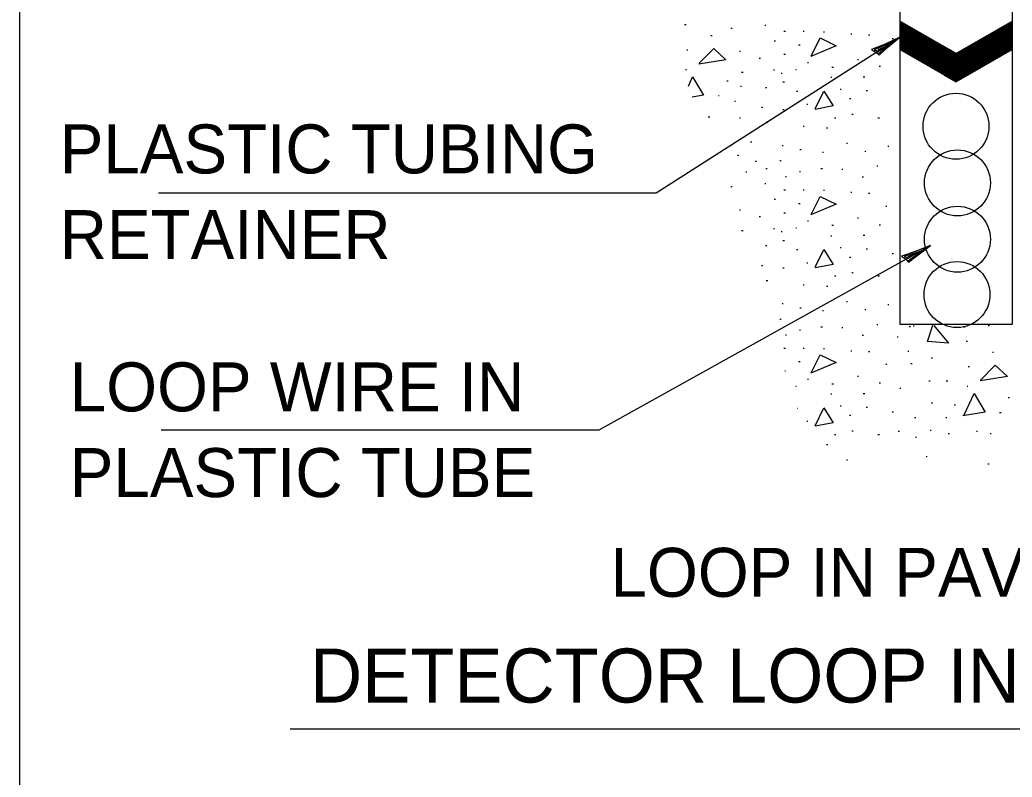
# Model space of a CAD drawing. Extents: x 17216 to 18874, y 6612 to 8544.
# Drawn here: x 18551.35 to 18591.9, y 8161.35 to 8192.27 of the extents above; entities that cross this region are included whole.
import ezdxf

# ---------------------------------------------------------------- set-up
doc = ezdxf.new("R2010")
doc.units = 0
for name, color, linetype in [('Design_EX_Roadway Notes', 7, 'Continuous'), ('Removal_Items', 7, 'Continuous'), ('Sheets_General Details', 7, 'Continuous'), ('Signals_PR_Detector Loop', 7, 'Continuous')]:
    doc.layers.add(name, color=color, linetype=linetype)

msp = doc.modelspace()

# ---------------------------------------------------------------- linework, layer by layer
at = {"layer": 'Design_EX_Roadway Notes'}
for p, q in [((18577.353, 8185.202), (18587.313, 8191.562)), ((18557.013, 8185.202), (18577.353, 8185.202)), ((18575.023, 8175.522), (18588.563, 8183.052)), ((18557.123, 8175.522), (18575.023, 8175.522))]:
    msp.add_line(p, q, dxfattribs=at)
for points in [[(18586.333, 8190.952), (18586.463, 8190.832), (18586.833, 8191.162), (18587.313, 8191.562), (18586.703, 8191.272), (18586.153, 8191.052), (18586.333, 8190.952), (18586.443, 8190.892), (18586.963, 8191.342), (18586.263, 8191.042), (18586.443, 8190.982), (18586.693, 8191.172), (18586.413, 8191.042)], [(18587.543, 8182.512), (18587.663, 8182.372), (18588.053, 8182.672), (18588.563, 8183.052), (18587.933, 8182.812), (18587.373, 8182.612), (18587.543, 8182.512), (18587.643, 8182.432), (18588.193, 8182.842), (18587.483, 8182.602), (18587.653, 8182.532), (18587.913, 8182.702), (18587.623, 8182.592)]]:
    msp.add_lwpolyline(points, dxfattribs=at)
at = {"layer": 'Removal_Items'}
for p, q in [((18578.513, 8192.072), (18578.573, 8192.072)), ((18580.403, 8191.932), (18580.463, 8191.932)), ((18581.793, 8192.052), (18581.833, 8192.052)), ((18582.573, 8191.802), (18582.633, 8191.802)), ((18583.353, 8191.802), (18583.403, 8191.802)), ((18584.183, 8191.782), (18584.233, 8191.782)), ((18579.583, 8191.632), (18579.643, 8191.632)), ((18582.173, 8191.412), (18582.233, 8191.412)), ((18585.313, 8191.692), (18585.353, 8191.692)), ((18586.033, 8191.662), (18586.083, 8191.662)), ((18586.993, 8191.502), (18587.043, 8191.502)), ((18578.603, 8191.042), (18578.653, 8191.042)), ((18580.753, 8190.982), (18580.803, 8190.982)), ((18583.173, 8191.242), (18583.233, 8191.242)), ((18586.733, 8191.132), (18586.783, 8191.132)), ((18581.563, 8190.702), (18581.613, 8190.702)), ((18582.573, 8190.862), (18582.633, 8190.862)), ((18583.533, 8190.532), (18583.583, 8190.532)), ((18585.583, 8190.652), (18585.623, 8190.652)), ((18578.553, 8190.242), (18578.593, 8190.242)), ((18580.843, 8190.132), (18580.903, 8190.132)), ((18582.143, 8190.222), (18582.193, 8190.222)), ((18582.453, 8190.092), (18582.503, 8190.092)), ((18583.053, 8190.242), (18583.093, 8190.242)), ((18584.533, 8190.342), (18584.593, 8190.342)), ((18586.463, 8190.372), (18586.513, 8190.372)), ((18580.233, 8189.772), (18580.293, 8189.772)), ((18582.533, 8189.732), (18582.593, 8189.732)), ((18584.483, 8189.922), (18584.533, 8189.922)), ((18585.813, 8189.942), (18585.873, 8189.942)), ((18580.793, 8189.562), (18580.843, 8189.562)), ((18581.813, 8189.512), (18581.873, 8189.512)), ((18583.093, 8189.352), (18583.143, 8189.352)), ((18584.873, 8189.442), (18584.913, 8189.442)), ((18585.933, 8189.382), (18585.983, 8189.382)), ((18579.893, 8189.182), (18579.933, 8189.182)), ((18580.553, 8188.942), (18580.593, 8188.942)), ((18585.253, 8189.052), (18585.303, 8189.052)), ((18581.653, 8188.702), (18581.713, 8188.702)), ((18582.533, 8188.602), (18582.583, 8188.602)), ((18583.503, 8188.822), (18583.553, 8188.822)), ((18579.483, 8188.312), (18579.543, 8188.312)), ((18580.753, 8188.272), (18580.803, 8188.272)), ((18581.853, 8188.092), (18581.913, 8188.092)), ((18584.643, 8188.272), (18584.693, 8188.272)), ((18585.353, 8188.422), (18585.403, 8188.422)), ((18586.413, 8188.272), (18586.473, 8188.272)), ((18583.353, 8187.932), (18583.403, 8187.932)), ((18584.313, 8187.862), (18584.363, 8187.862)), ((18581.203, 8187.282), (18581.263, 8187.282)), ((18582.503, 8187.142), (18582.543, 8187.142)), ((18583.223, 8186.972), (18583.273, 8186.972)), ((18584.143, 8186.862), (18584.193, 8186.862)), ((18585.123, 8187.232), (18585.173, 8187.232)), ((18585.873, 8186.912), (18585.923, 8186.912)), ((18586.813, 8187.112), (18586.853, 8187.112)), ((18580.673, 8186.742), (18580.733, 8186.742)), ((18581.403, 8186.492), (18581.453, 8186.492)), ((18582.403, 8186.522), (18582.453, 8186.522)), ((18581.013, 8186.062), (18581.063, 8186.062)), ((18581.833, 8186.202), (18581.883, 8186.202)), ((18583.213, 8186.072), (18583.253, 8186.072)), ((18584.083, 8186.202), (18584.143, 8186.202)), ((18584.943, 8186.172), (18584.983, 8186.172)), ((18586.363, 8186.302), (18586.413, 8186.302)), ((18582.633, 8185.872), (18582.683, 8185.872)), ((18585.773, 8185.852), (18585.823, 8185.852)), ((18580.403, 8185.462), (18580.463, 8185.462)), ((18581.793, 8185.582), (18581.833, 8185.582)), ((18582.573, 8185.332), (18582.633, 8185.332)), ((18583.353, 8185.332), (18583.403, 8185.332)), ((18584.183, 8185.312), (18584.233, 8185.312)), ((18585.313, 8185.232), (18585.353, 8185.232)), ((18582.173, 8184.942), (18582.233, 8184.942)), ((18586.033, 8185.192), (18586.083, 8185.192)), ((18580.753, 8184.512), (18580.803, 8184.512)), ((18583.173, 8184.772), (18583.233, 8184.772)), ((18586.733, 8184.662), (18586.783, 8184.662)), ((18581.563, 8184.232), (18581.613, 8184.232)), ((18582.573, 8184.392), (18582.633, 8184.392)), ((18583.533, 8184.062), (18583.583, 8184.062)), ((18585.583, 8184.182), (18585.623, 8184.182)), ((18580.843, 8183.672), (18580.903, 8183.672)), ((18582.143, 8183.752), (18582.193, 8183.752)), ((18582.453, 8183.622), (18582.503, 8183.622)), ((18583.053, 8183.782), (18583.093, 8183.782)), ((18584.533, 8183.882), (18584.593, 8183.882)), ((18586.463, 8183.902), (18586.513, 8183.902)), ((18582.533, 8183.262), (18582.593, 8183.262)), ((18584.483, 8183.452), (18584.533, 8183.452)), ((18585.813, 8183.472), (18585.873, 8183.472)), ((18581.813, 8183.052), (18581.873, 8183.052)), ((18583.093, 8182.892), (18583.143, 8182.892)), ((18584.873, 8182.972), (18584.913, 8182.972)), ((18585.933, 8182.912), (18585.983, 8182.912)), ((18585.253, 8182.582), (18585.303, 8182.582)), ((18586.993, 8182.732), (18587.043, 8182.732)), ((18581.653, 8182.242), (18581.713, 8182.242)), ((18582.533, 8182.142), (18582.583, 8182.142)), ((18583.503, 8182.352), (18583.553, 8182.352)), ((18581.853, 8181.622), (18581.913, 8181.622)), ((18584.643, 8181.812), (18584.693, 8181.812)), ((18585.353, 8181.952), (18585.403, 8181.952)), ((18586.413, 8181.812), (18586.473, 8181.812)), ((18583.353, 8181.452), (18583.403, 8181.452)), ((18584.313, 8181.392), (18584.363, 8181.392)), ((18582.503, 8180.682), (18582.543, 8180.682)), ((18583.223, 8180.512), (18583.273, 8180.512)), ((18584.143, 8180.402), (18584.193, 8180.402)), ((18585.123, 8180.762), (18585.173, 8180.762)), ((18585.873, 8180.442), (18585.923, 8180.442)), ((18586.813, 8180.642), (18586.853, 8180.642)), ((18582.403, 8180.052), (18582.453, 8180.052)), ((18583.213, 8179.612), (18583.253, 8179.612)), ((18584.083, 8179.732), (18584.143, 8179.732)), ((18584.943, 8179.712), (18584.983, 8179.712)), ((18586.363, 8179.832), (18586.413, 8179.832)), ((18587.683, 8179.742), (18587.743, 8179.742)), ((18587.853, 8179.772), (18587.893, 8179.772)), ((18589.913, 8179.732), (18589.973, 8179.732)), ((18590.923, 8179.792), (18590.973, 8179.792)), ((18582.633, 8179.402), (18582.683, 8179.402)), ((18585.773, 8179.392), (18585.823, 8179.392)), ((18587.203, 8179.322), (18587.243, 8179.322)), ((18582.573, 8178.862), (18582.633, 8178.862)), ((18583.353, 8178.862), (18583.403, 8178.862)), ((18584.183, 8178.852), (18584.233, 8178.852)), ((18585.313, 8178.752), (18585.353, 8178.752)), ((18587.633, 8178.742), (18587.673, 8178.742)), ((18590.013, 8179.142), (18590.073, 8179.142)), ((18586.033, 8178.732), (18586.083, 8178.732)), ((18588.593, 8178.462), (18588.643, 8178.462)), ((18591.093, 8178.692), (18591.133, 8178.692)), ((18583.173, 8178.312), (18583.233, 8178.312)), ((18586.733, 8178.202), (18586.783, 8178.202)), ((18587.753, 8178.242), (18587.813, 8178.242)), ((18590.103, 8178.112), (18590.153, 8178.112)), ((18583.533, 8177.592), (18583.583, 8177.592)), ((18585.583, 8177.722), (18585.623, 8177.722)), ((18588.493, 8177.522), (18588.543, 8177.522)), ((18589.203, 8177.522), (18589.263, 8177.522)), ((18583.053, 8177.312), (18583.093, 8177.312)), ((18584.533, 8177.412), (18584.593, 8177.412)), ((18586.463, 8177.442), (18586.513, 8177.442)), ((18587.303, 8177.232), (18587.343, 8177.232)), ((18590.053, 8177.312), (18590.093, 8177.312)), ((18584.483, 8176.992), (18584.533, 8176.992)), ((18585.813, 8177.012), (18585.873, 8177.012)), ((18591.733, 8176.842), (18591.783, 8176.842)), ((18584.873, 8176.512), (18584.913, 8176.512)), ((18585.933, 8176.452), (18585.983, 8176.452)), ((18588.593, 8176.632), (18588.643, 8176.632)), ((18589.533, 8176.552), (18589.583, 8176.552)), ((18585.253, 8176.122), (18585.303, 8176.122)), ((18586.993, 8176.262), (18587.043, 8176.262)), ((18587.913, 8176.032), (18587.963, 8176.032)), ((18589.193, 8176.032), (18589.233, 8176.032)), ((18591.383, 8176.242), (18591.443, 8176.242)), ((18583.503, 8175.882), (18583.553, 8175.882)), ((18588.543, 8175.512), (18588.583, 8175.512)), ((18584.643, 8175.332), (18584.693, 8175.332)), ((18585.353, 8175.492), (18585.403, 8175.492)), ((18586.413, 8175.332), (18586.473, 8175.332)), ((18587.243, 8175.472), (18587.293, 8175.472)), ((18587.943, 8175.232), (18587.993, 8175.232)), ((18589.283, 8175.372), (18589.333, 8175.372)), ((18590.443, 8175.472), (18590.483, 8175.472)), ((18590.993, 8175.382), (18591.043, 8175.382)), ((18584.313, 8174.932), (18584.363, 8174.932)), ((18585.123, 8174.302), (18585.173, 8174.302)), ((18588.383, 8174.442), (18588.423, 8174.442)), ((18590.903, 8174.142), (18590.953, 8174.142))]:
    msp.add_line(p, q, dxfattribs=at)
for points in [[(18583.683, 8190.782), (18584.053, 8191.532), (18584.713, 8191.212), (18583.673, 8190.772)], [(18579.103, 8190.492), (18579.703, 8191.092), (18580.203, 8190.632), (18579.093, 8190.462)], [(18578.673, 8189.562), (18578.843, 8189.942)], [(18578.843, 8189.942), (18579.293, 8189.192)], [(18583.853, 8188.632), (18584.203, 8189.362), (18584.583, 8188.752), (18583.843, 8188.612)], [(18579.293, 8189.192), (18578.823, 8189.112)], [(18583.683, 8184.322), (18584.053, 8185.052), (18584.713, 8184.742), (18583.673, 8184.302)], [(18583.853, 8182.172), (18584.203, 8182.892), (18584.583, 8182.272), (18583.843, 8182.142)], [(18588.703, 8179.792), (18589.293, 8179.072), (18588.443, 8179.132), (18588.653, 8179.802)], [(18583.683, 8177.852), (18584.053, 8178.592), (18584.713, 8178.282), (18583.673, 8177.842)], [(18582.613, 8177.932), (18582.633, 8177.932)], [(18590.603, 8177.562), (18591.203, 8178.162), (18591.713, 8177.702), (18590.593, 8177.532)], [(18589.933, 8176.142), (18590.343, 8177.012), (18590.793, 8176.252), (18589.883, 8176.102)], [(18583.123, 8176.412), (18583.143, 8176.412)], [(18583.853, 8175.692), (18584.203, 8176.422), (18584.583, 8175.812), (18583.843, 8175.672)]]:
    msp.add_lwpolyline(points, dxfattribs=at)
at = {"layer": 'Sheets_General Details'}
msp.add_line((18562.393, 8163.322), (18616.113, 8163.322), dxfattribs=at)
msp.add_lwpolyline([(18551.353, 8331.872), (18863.253, 8331.872), (18863.253, 8136.172), (18551.353, 8136.172), (18551.353, 8331.872)], dxfattribs=at)
at = {"layer": 'Signals_PR_Detector Loop'}
for p, q in [((18587.313, 8204.972), (18587.313, 8179.842)), ((18591.893, 8204.972), (18591.893, 8179.842)), ((18589.323, 8191.052), (18587.313, 8192.212)), ((18589.293, 8191.052), (18587.313, 8192.182)), ((18589.233, 8191.052), (18587.313, 8192.162)), ((18589.193, 8191.052), (18587.313, 8192.132)), ((18589.883, 8191.052), (18591.893, 8192.212)), ((18589.913, 8191.052), (18591.893, 8192.182)), ((18589.973, 8191.052), (18591.893, 8192.162)), ((18590.013, 8191.052), (18591.893, 8192.132)), ((18589.133, 8191.052), (18587.313, 8192.102)), ((18589.093, 8191.052), (18587.313, 8192.072)), ((18589.033, 8191.052), (18587.313, 8192.042)), ((18589.013, 8191.032), (18587.313, 8192.012)), ((18589.013, 8191.002), (18587.313, 8191.992)), ((18589.013, 8190.982), (18587.313, 8191.962)), ((18589.013, 8190.952), (18587.313, 8191.922)), ((18589.013, 8190.922), (18587.313, 8191.892)), ((18589.013, 8190.892), (18587.313, 8191.872)), ((18589.013, 8190.862), (18587.313, 8191.842)), ((18589.013, 8190.832), (18587.313, 8191.812)), ((18589.013, 8190.812), (18587.313, 8191.782)), ((18589.013, 8190.772), (18587.313, 8191.752)), ((18589.013, 8190.742), (18587.313, 8191.722)), ((18590.073, 8191.052), (18591.893, 8192.102)), ((18590.123, 8191.052), (18591.893, 8192.072)), ((18590.173, 8191.052), (18591.893, 8192.042)), ((18590.193, 8191.032), (18591.893, 8192.012)), ((18590.193, 8191.002), (18591.893, 8191.992)), ((18590.193, 8190.982), (18591.893, 8191.962)), ((18590.193, 8190.952), (18591.893, 8191.922)), ((18590.193, 8190.922), (18591.893, 8191.892)), ((18590.193, 8190.892), (18591.893, 8191.872)), ((18590.193, 8190.862), (18591.893, 8191.842)), ((18590.193, 8190.832), (18591.893, 8191.812)), ((18590.193, 8190.812), (18591.893, 8191.782)), ((18590.193, 8190.772), (18591.893, 8191.752)), ((18590.193, 8190.742), (18591.893, 8191.722)), ((18589.013, 8190.722), (18587.313, 8191.702)), ((18589.013, 8190.692), (18587.313, 8191.662)), ((18589.013, 8190.662), (18587.313, 8191.632)), ((18589.013, 8190.632), (18587.313, 8191.612)), ((18589.013, 8190.602), (18587.313, 8191.582)), ((18589.013, 8190.572), (18587.313, 8191.542)), ((18589.013, 8190.552), (18587.313, 8191.522)), ((18589.013, 8190.512), (18587.313, 8191.492)), ((18589.013, 8190.482), (18587.313, 8191.462)), ((18589.013, 8190.452), (18587.313, 8191.442)), ((18589.013, 8190.432), (18587.313, 8191.402)), ((18589.013, 8190.402), (18587.313, 8191.372)), ((18589.013, 8190.372), (18587.313, 8191.352)), ((18589.013, 8190.342), (18587.313, 8191.322)), ((18590.193, 8190.722), (18591.893, 8191.702)), ((18590.193, 8190.692), (18591.893, 8191.662)), ((18590.193, 8190.662), (18591.893, 8191.632)), ((18590.193, 8190.632), (18591.893, 8191.612)), ((18590.193, 8190.602), (18591.893, 8191.582)), ((18590.193, 8190.572), (18591.893, 8191.542)), ((18590.193, 8190.552), (18591.893, 8191.522)), ((18590.193, 8190.512), (18591.893, 8191.492)), ((18590.193, 8190.482), (18591.893, 8191.462)), ((18590.193, 8190.452), (18591.893, 8191.442)), ((18590.193, 8190.432), (18591.893, 8191.402)), ((18590.193, 8190.402), (18591.893, 8191.372)), ((18590.193, 8190.372), (18591.893, 8191.352)), ((18590.193, 8190.342), (18591.893, 8191.322)), ((18589.013, 8190.312), (18587.313, 8191.282)), ((18589.013, 8190.282), (18587.313, 8191.262)), ((18589.013, 8190.252), (18587.313, 8191.232)), ((18589.123, 8190.162), (18587.313, 8191.202)), ((18589.123, 8190.122), (18587.313, 8191.172)), ((18589.123, 8190.092), (18587.313, 8191.142)), ((18589.143, 8190.062), (18587.313, 8191.112)), ((18589.123, 8190.042), (18587.313, 8191.092)), ((18589.013, 8190.082), (18587.313, 8191.062)), ((18589.523, 8190.742), (18589.013, 8191.032)), ((18589.493, 8190.732), (18589.013, 8191.002)), ((18589.483, 8190.702), (18589.013, 8190.982)), ((18589.473, 8190.682), (18589.013, 8190.952)), ((18589.473, 8190.662), (18589.013, 8190.922)), ((18589.533, 8190.762), (18589.033, 8191.052)), ((18589.553, 8190.792), (18589.093, 8191.052)), ((18589.553, 8190.812), (18589.133, 8191.052)), ((18589.563, 8190.832), (18589.193, 8191.052)), ((18589.593, 8190.842), (18589.233, 8191.052)), ((18589.593, 8190.872), (18589.293, 8191.052)), ((18589.603, 8190.892), (18589.323, 8191.052)), ((18589.603, 8190.892), (18589.883, 8191.052)), ((18589.613, 8190.842), (18589.973, 8191.052)), ((18589.613, 8190.872), (18589.913, 8191.052)), ((18589.643, 8190.832), (18590.013, 8191.052)), ((18589.653, 8190.812), (18590.073, 8191.052)), ((18589.663, 8190.792), (18590.123, 8191.052)), ((18589.673, 8190.762), (18590.173, 8191.052)), ((18589.693, 8190.742), (18590.193, 8191.032)), ((18589.713, 8190.732), (18590.193, 8191.002)), ((18589.723, 8190.702), (18590.193, 8190.982)), ((18589.733, 8190.682), (18590.193, 8190.952)), ((18589.743, 8190.662), (18590.193, 8190.922)), ((18590.063, 8190.062), (18591.893, 8191.112)), ((18590.083, 8190.162), (18591.893, 8191.202)), ((18590.083, 8190.122), (18591.893, 8191.172)), ((18590.083, 8190.092), (18591.893, 8191.142)), ((18590.083, 8190.042), (18591.893, 8191.092)), ((18590.193, 8190.312), (18591.893, 8191.282)), ((18590.193, 8190.282), (18591.893, 8191.262)), ((18590.193, 8190.252), (18591.893, 8191.232)), ((18590.193, 8190.082), (18591.893, 8191.062)), ((18589.453, 8190.632), (18589.013, 8190.892)), ((18589.443, 8190.622), (18589.013, 8190.862)), ((18589.423, 8190.592), (18589.013, 8190.832)), ((18589.413, 8190.572), (18589.013, 8190.812)), ((18589.403, 8190.552), (18589.013, 8190.772)), ((18589.383, 8190.532), (18589.013, 8190.742)), ((18589.373, 8190.512), (18589.013, 8190.722)), ((18589.363, 8190.482), (18589.013, 8190.692)), ((18589.353, 8190.462), (18589.013, 8190.662)), ((18589.343, 8190.442), (18589.013, 8190.632)), ((18589.323, 8190.422), (18589.013, 8190.602)), ((18589.313, 8190.402), (18589.013, 8190.572)), ((18589.293, 8190.372), (18589.013, 8190.552)), ((18589.293, 8190.362), (18589.013, 8190.512)), ((18589.373, 8190.512), (18589.593, 8190.382)), ((18589.383, 8190.532), (18589.593, 8190.412)), ((18589.403, 8190.552), (18589.593, 8190.442)), ((18589.413, 8190.572), (18589.593, 8190.472)), ((18589.423, 8190.592), (18589.593, 8190.502)), ((18589.443, 8190.622), (18589.593, 8190.532)), ((18589.453, 8190.632), (18589.593, 8190.552)), ((18589.473, 8190.682), (18589.593, 8190.622)), ((18589.473, 8190.662), (18589.593, 8190.582)), ((18589.483, 8190.702), (18589.593, 8190.642)), ((18589.503, 8190.732), (18589.593, 8190.672)), ((18589.513, 8190.742), (18589.593, 8190.702)), ((18589.533, 8190.772), (18589.593, 8190.732)), ((18589.543, 8190.792), (18589.593, 8190.762)), ((18589.553, 8190.812), (18589.593, 8190.792)), ((18589.563, 8190.832), (18589.593, 8190.812)), ((18589.573, 8190.852), (18589.593, 8190.852)), ((18589.593, 8190.892), (18589.593, 8189.742)), ((18589.603, 8190.892), (18589.603, 8189.732)), ((18589.603, 8190.892), (18589.603, 8189.732)), ((18589.613, 8190.892), (18589.613, 8189.742)), ((18589.633, 8190.852), (18589.623, 8190.852)), ((18589.643, 8190.832), (18589.623, 8190.812)), ((18589.653, 8190.812), (18589.623, 8190.792)), ((18589.663, 8190.792), (18589.623, 8190.762)), ((18589.683, 8190.772), (18589.623, 8190.732)), ((18589.693, 8190.742), (18589.623, 8190.702)), ((18589.703, 8190.732), (18589.623, 8190.672)), ((18589.723, 8190.702), (18589.623, 8190.642)), ((18589.733, 8190.682), (18589.623, 8190.622)), ((18589.743, 8190.662), (18589.623, 8190.582)), ((18589.753, 8190.632), (18589.623, 8190.552)), ((18589.763, 8190.622), (18589.623, 8190.532)), ((18589.783, 8190.592), (18589.623, 8190.502)), ((18589.793, 8190.572), (18589.623, 8190.472)), ((18589.813, 8190.552), (18589.623, 8190.442)), ((18589.823, 8190.532), (18589.623, 8190.412)), ((18589.833, 8190.512), (18589.623, 8190.382)), ((18589.753, 8190.632), (18590.193, 8190.892)), ((18589.763, 8190.622), (18590.193, 8190.862)), ((18589.783, 8190.592), (18590.193, 8190.832)), ((18589.793, 8190.572), (18590.193, 8190.812)), ((18589.813, 8190.552), (18590.193, 8190.772)), ((18589.823, 8190.532), (18590.193, 8190.742)), ((18589.833, 8190.512), (18590.193, 8190.722)), ((18589.843, 8190.482), (18590.193, 8190.692)), ((18589.853, 8190.462), (18590.193, 8190.662)), ((18589.873, 8190.442), (18590.193, 8190.632)), ((18589.883, 8190.422), (18590.193, 8190.602)), ((18589.893, 8190.402), (18590.193, 8190.572)), ((18589.913, 8190.372), (18590.193, 8190.552)), ((18589.913, 8190.362), (18590.193, 8190.512)), ((18589.283, 8190.332), (18589.013, 8190.482)), ((18589.263, 8190.312), (18589.013, 8190.452)), ((18589.253, 8190.282), (18589.013, 8190.432)), ((18589.243, 8190.272), (18589.013, 8190.402)), ((18589.223, 8190.252), (18589.013, 8190.372)), ((18589.213, 8190.222), (18589.013, 8190.342)), ((18589.193, 8190.202), (18589.013, 8190.312)), ((18589.193, 8190.182), (18589.013, 8190.282)), ((18589.183, 8190.162), (18589.013, 8190.252)), ((18589.283, 8190.092), (18589.123, 8190.182)), ((18589.263, 8190.072), (18589.123, 8190.152)), ((18589.253, 8190.052), (18589.123, 8190.122)), ((18589.243, 8190.022), (18589.123, 8190.092)), ((18589.163, 8190.092), (18589.603, 8189.842)), ((18589.183, 8190.122), (18589.603, 8189.872)), ((18589.193, 8190.202), (18589.593, 8189.982)), ((18589.193, 8190.182), (18589.593, 8189.952)), ((18589.193, 8190.142), (18589.603, 8189.912)), ((18589.213, 8190.222), (18589.593, 8190.012)), ((18589.223, 8190.252), (18589.593, 8190.032)), ((18589.243, 8190.272), (18589.593, 8190.062)), ((18589.253, 8190.282), (18589.593, 8190.092)), ((18589.263, 8190.312), (18589.593, 8190.122)), ((18589.283, 8190.332), (18589.593, 8190.152)), ((18589.293, 8190.372), (18589.593, 8190.212)), ((18589.293, 8190.362), (18589.593, 8190.182)), ((18589.313, 8190.402), (18589.593, 8190.242)), ((18589.323, 8190.422), (18589.593, 8190.272)), ((18589.343, 8190.442), (18589.593, 8190.292)), ((18589.353, 8190.462), (18589.593, 8190.322)), ((18589.363, 8190.482), (18589.593, 8190.362)), ((18590.013, 8190.142), (18589.603, 8189.912)), ((18590.033, 8190.122), (18589.603, 8189.872)), ((18590.043, 8190.092), (18589.603, 8189.842)), ((18589.843, 8190.482), (18589.623, 8190.362)), ((18589.853, 8190.462), (18589.623, 8190.322)), ((18589.873, 8190.442), (18589.623, 8190.292)), ((18589.883, 8190.422), (18589.623, 8190.272)), ((18589.893, 8190.402), (18589.623, 8190.242)), ((18589.913, 8190.372), (18589.623, 8190.212)), ((18589.913, 8190.362), (18589.623, 8190.182)), ((18589.933, 8190.332), (18589.623, 8190.152)), ((18589.943, 8190.312), (18589.623, 8190.122)), ((18589.953, 8190.282), (18589.623, 8190.092)), ((18589.973, 8190.272), (18589.623, 8190.062)), ((18589.983, 8190.252), (18589.623, 8190.032)), ((18590.003, 8190.222), (18589.623, 8190.012)), ((18590.013, 8190.202), (18589.623, 8189.982)), ((18590.013, 8190.182), (18589.623, 8189.952)), ((18589.923, 8190.092), (18590.083, 8190.182)), ((18589.933, 8190.332), (18590.193, 8190.482)), ((18589.943, 8190.312), (18590.193, 8190.452)), ((18589.943, 8190.072), (18590.083, 8190.152)), ((18589.953, 8190.282), (18590.193, 8190.432)), ((18589.953, 8190.052), (18590.083, 8190.122)), ((18589.973, 8190.272), (18590.193, 8190.402)), ((18589.973, 8190.022), (18590.083, 8190.092)), ((18589.983, 8190.252), (18590.193, 8190.372)), ((18590.003, 8190.222), (18590.193, 8190.342)), ((18590.013, 8190.202), (18590.193, 8190.312)), ((18590.013, 8190.182), (18590.193, 8190.282)), ((18590.033, 8190.162), (18590.193, 8190.252)), ((18589.603, 8189.732), (18589.013, 8190.082)), ((18589.113, 8190.012), (18589.603, 8189.732)), ((18589.223, 8190.012), (18589.123, 8190.062)), ((18589.123, 8190.032), (18589.603, 8189.762)), ((18589.213, 8189.992), (18589.123, 8190.032)), ((18589.143, 8190.062), (18589.603, 8189.792)), ((18589.153, 8190.082), (18589.603, 8189.822)), ((18590.053, 8190.082), (18589.603, 8189.822)), ((18589.603, 8189.732), (18590.193, 8190.082)), ((18590.073, 8190.062), (18589.603, 8189.792)), ((18590.083, 8190.032), (18589.603, 8189.762)), ((18590.093, 8190.012), (18589.603, 8189.732)), ((18589.983, 8190.012), (18590.083, 8190.062)), ((18589.993, 8189.992), (18590.083, 8190.032)), ((18587.313, 8179.842), (18591.893, 8179.842))]:
    msp.add_line(p, q, dxfattribs=at)
for centre in [(18589.603, 8187.921), (18589.663, 8185.611), (18589.663, 8183.311), (18589.643, 8181.051)]:
    msp.add_circle(centre, 1.347, dxfattribs=at)

# ---------------------------------------------------------------- texts
at = {"layer": 'Design_EX_Roadway Notes'}
for s, p in [('PLASTIC TUBING', (18552.983, 8185.997)), ('RETAINER', (18552.983, 8182.497)), ('LOOP WIRE IN', (18553.391, 8176.281)), ('PLASTIC TUBE', (18553.391, 8172.781)), ('LOOP IN PAVEMENT', (18575.487, 8168.709))]:
    msp.add_text(s, height=2, dxfattribs=at).set_placement(p)
at = {"layer": 'Sheets_General Details'}
msp.add_text('DETECTOR LOOP INSTALLATION', height=2.20494, dxfattribs=at).set_placement((18563.213, 8164.392))

doc.saveas('drawing.dxf')
